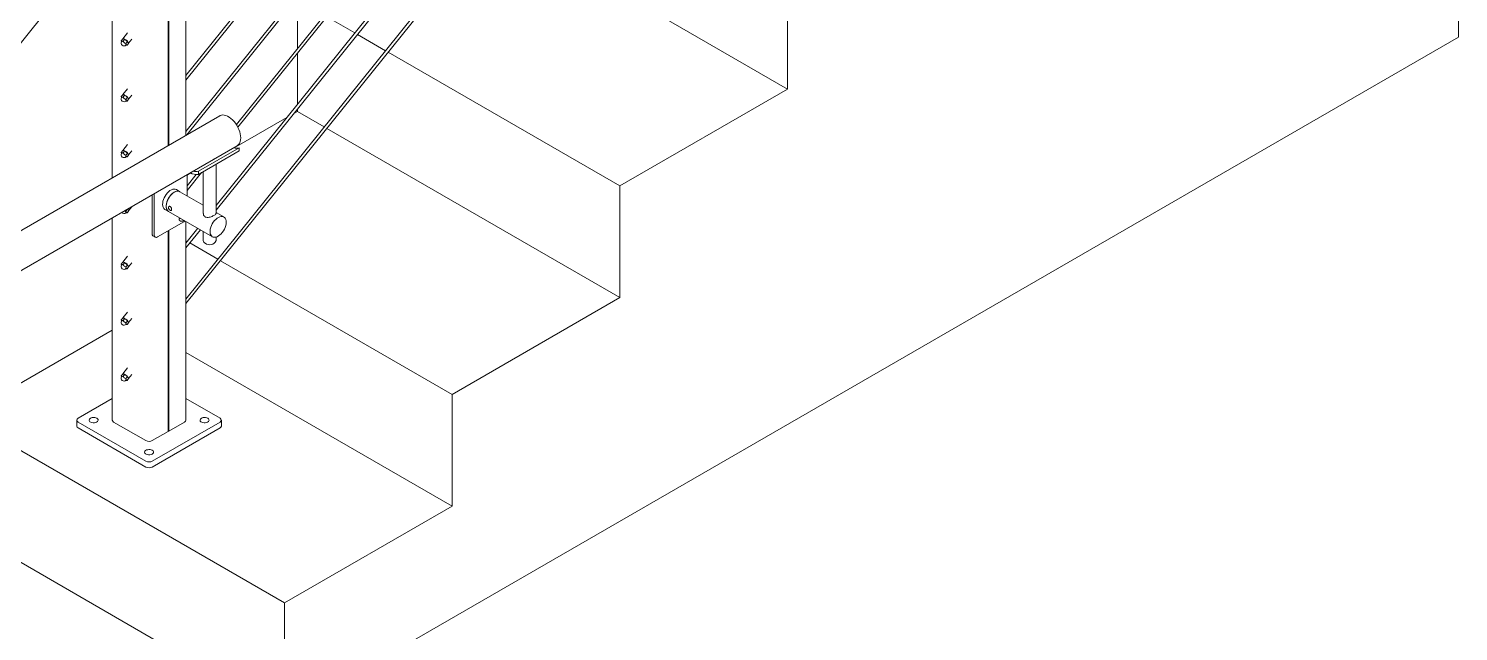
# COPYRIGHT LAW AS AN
# Model space of a CAD drawing. Header units: inches. Extents: x 0.03 to 2.74, y 0.01 to 1.91.
# Drawn here: x 0.1619 to 0.419, y 0.2557 to 0.3641 of the extents above; entities that cross this region are included whole.
import ezdxf

# ---------------------------------------------------------------- set-up
doc = ezdxf.new("R2010")
doc.units = ezdxf.units.IN
doc.header["$MEASUREMENT"] = 0

msp = doc.modelspace()

# ---------------------------------------------------------------- linework, layer by layer
at = {"color": 7, "linetype": 'Continuous', "lineweight": 15}
for p, q in [((0.1556286727414014, 0.3555362183556952), (0.392019415237251, 0.6496040486769884)), ((0.4190255546150015, 0.3625886412267956), (0.4190255546150015, 0.5032329670966259)), ((0.2704031144144123, 0.4554668864574024), (0.19017526081413, 0.3556641959330009)), ((0.19017526081413, 0.3548329000941804), (0.270700271820744, 0.4550052494947474)), ((0.2704031144144123, 0.4454208632879126), (0.19017526081413, 0.3456181777534251)), ((0.1903752647566699, 0.3450356882023862), (0.270700271820744, 0.4449592263252577)), ((0.2704031144144123, 0.4353748391204401), (0.1992498865986291, 0.3468609006403937)), ((0.1995284595678222, 0.3463761421601713), (0.270700271820744, 0.4349132021577852)), ((0.2704031144144123, 0.4253288169489332), (0.1956071433315645, 0.3322833324951366)), ((0.1956071433315645, 0.3314520286724537), (0.270700271820744, 0.4248671779903126)), ((0.2704031144144123, 0.4152827907854951), (0.19017526081413, 0.3154801032550419)), ((0.19017526081413, 0.3146488074162215), (0.270700271820744, 0.4148211558188058)), ((0.1901752677279831, 0.3449202348589223), (0.1901752677279831, 0.3922447886622073)), ((0.1869771474400667, 0.3430739992576845), (0.1869771474400667, 0.3905651163897647)), ((0.1870931342397088, 0.3431409570118821), (0.1870931342397088, 0.3906320741439623)), ((0.2983905438768084, 0.3532236649093706), (0.2456561940733021, 0.3836665570557553)), ((0.1769353081758379, 0.382041466439523), (0.1769353081758379, 0.3372769720381474)), ((0.2983905438768084, 0.3733157172362467), (0.2983905438768084, 0.3532236649093706)), ((0.210234191205408, 0.3692946893756161), (0.210234191205408, 0.3605252628462599)), ((0.2205650952109124, 0.3633307854385031), (0.2155056101061941, 0.3662515640189369)), ((0.1797010637461564, 0.3633580987512403), (0.1788522914839203, 0.3623022407403504)), ((0.2079142858231636, 0.240716699870479), (0.4190255546150015, 0.3625886412267956)), ((0.2260810121558774, 0.3601465143652904), (0.2210215305080857, 0.3630672909500829)), ((0.178554283673657, 0.3619417749194748), (0.1788129447459158, 0.3622635362295877)), ((0.178554283673657, 0.3619417749194748), (0.178622250306578, 0.3617465099257311)), ((0.1788749101543441, 0.3618426984543476), (0.1786831820939675, 0.3618531636185751)), ((0.1788129447459158, 0.3622635362295877), (0.1790046486078065, 0.3622530570965204)), ((0.1788749101543441, 0.3618426984543476), (0.1791335435711904, 0.3621644437993308)), ((0.1794013309295441, 0.3611293334232524), (0.17938988850266, 0.3611330641720557)), ((0.1793942684286003, 0.3614312321527791), (0.179652929500859, 0.361752993462892)), ((0.1795930313345083, 0.3611188562858264), (0.1794622627169337, 0.3612359871160963)), ((0.1795930313345083, 0.3611188562858264), (0.1798516924067671, 0.3614406175959393)), ((0.179652929500859, 0.361752993462892), (0.1797837015753602, 0.361635864628912)), ((0.1798751269118569, 0.3614800272922381), (0.1804498063817102, 0.3621949202600787)), ((0.210234191205408, 0.3596939671280662), (0.210234191205408, 0.3504792406747529)), ((0.2682317911922601, 0.3358133875727539), (0.2265374509099772, 0.359883017881229)), ((0.1797010637461564, 0.3533120725878022), (0.1788522914839203, 0.3522562185688435)), ((0.2983905438768084, 0.3532236649093706), (0.2682317911922601, 0.3358133875727539)), ((0.178554283673657, 0.3518957487560367), (0.1788129447459158, 0.3522175140580808)), ((0.178554283673657, 0.3518957487560367), (0.178622250306578, 0.3517004877542241)), ((0.1788749101543441, 0.3517966722909094), (0.1786831820939675, 0.3518071374551369)), ((0.1788129447459158, 0.3522175140580808), (0.1790046486078065, 0.3522070309330823)), ((0.1788749101543441, 0.3517966722909094), (0.1791335435711904, 0.3521184216278239)), ((0.1794013309295441, 0.3510833112517455), (0.17938988850266, 0.3510870380086175)), ((0.1793942684286003, 0.3513852059893409), (0.179652929500859, 0.3517069712913851)), ((0.1795930313345083, 0.3510728301223882), (0.1794622627169337, 0.3511899609526583)), ((0.1795930313345083, 0.3510728301223882), (0.1798516924067671, 0.3513945954244324)), ((0.179652929500859, 0.3517069712913851), (0.1797837015753602, 0.3515898384654739)), ((0.1798751269118569, 0.3514340051207311), (0.1804498063817102, 0.3521488940966405)), ((0.196265058678915, 0.3484357944861278), (0.1272247043711582, 0.3085796463062275)), ((0.2083193857610529, 0.3480972513785415), (0.1988884891261984, 0.3426529106372911)), ((0.210234191205408, 0.3492026450326022), (0.2095662715126188, 0.3488170632012951)), ((0.210234191205408, 0.3496479449565592), (0.210234191205408, 0.3492026450326022)), ((0.2150491748090208, 0.3464230141643432), (0.210234191205408, 0.3492026450326022)), ((0.2682317911922601, 0.31572134322974), (0.2155056101061941, 0.346159519675923)), ((0.1303494479361013, 0.3031668409011908), (0.199389802243858, 0.3430229890810911)), ((0.178554283673657, 0.3418497265845297), (0.1788129447459158, 0.3421714918865739)), ((0.1788129447459158, 0.3421714918865739), (0.1790046486078065, 0.3421610087615754)), ((0.1797010637461564, 0.3432660504162952), (0.1788522914839203, 0.3422101924054053)), ((0.1788749101543441, 0.3417506461274713), (0.1791335435711904, 0.3420723954643857)), ((0.1798751269118569, 0.341387978957293), (0.1804498063817102, 0.3421028719251336)), ((0.1997366287708758, 0.3427008352110886), (0.19242890728517, 0.3384821773940471)), ((0.1997366287708758, 0.342117805677303), (0.19242890728517, 0.3378991478602617)), ((0.1997366287708758, 0.3427008352110886), (0.1997366287708758, 0.342117805677303)), ((0.178554283673657, 0.3418497265845297), (0.178622250306578, 0.341654461590786)), ((0.1788749101543441, 0.3417506461274713), (0.1786831820939675, 0.3417611112916988)), ((0.1794013309295441, 0.3410372890802385), (0.17938988850266, 0.3410410118451794)), ((0.1793942684286003, 0.3413391798259028), (0.179652929500859, 0.341660945127947)), ((0.1795930313345083, 0.3410268079508812), (0.1794622627169337, 0.3411439387811513)), ((0.1795930313345083, 0.3410268079508812), (0.1798516924067671, 0.3413485732529254)), ((0.179652929500859, 0.341660945127947), (0.1797837015753602, 0.3415438123020357)), ((0.1956071295038583, 0.330861625524768), (0.1956071295038583, 0.3397338921853746)), ((0.1910648420943017, 0.3381364153420826), (0.1903873951119376, 0.3377453335235744)), ((0.1903874054827173, 0.335004762375428), (0.1929610458168854, 0.338206345097961)), ((0.1920258227354597, 0.3378742244600649), (0.1903874054827173, 0.3358360582142485)), ((0.1903874123965704, 0.3340432457347036), (0.1903874123965704, 0.3378260236794925)), ((0.19242890728517, 0.3384821773940471), (0.19242890728517, 0.3378991478602617)), ((0.193310554918907, 0.338408107965835), (0.193310554918907, 0.3308622482647358)), ((0.1844948460192314, 0.3344243175172062), (0.1844948460192314, 0.3269874135859366)), ((0.1891042773131898, 0.3347839691373873), (0.188466301518186, 0.3351522647244509)), ((0.1933105410912007, 0.332355744744551), (0.1891042773131898, 0.3347839691373873)), ((0.2682317911922601, 0.3358133875727539), (0.2682317911922601, 0.31572134322974)), ((0.1798751269118569, 0.3313419567857861), (0.1804498063817102, 0.3320568497536267)), ((0.1840888645650713, 0.3341899450781379), (0.1840888645650713, 0.3272217816907578)), ((0.1769353081758379, 0.330060286982763), (0.1769353081758379, 0.2936875425011015)), ((0.1794013309295441, 0.3309912669087316), (0.17938988850266, 0.3309949896736725)), ((0.1793942684286003, 0.3312931576543959), (0.179652929500859, 0.3316149229564401)), ((0.1795930313345083, 0.3309807857793744), (0.1794622627169337, 0.3310979166096444)), ((0.1795930313345083, 0.3309807857793744), (0.1798516924067671, 0.3313025510814185)), ((0.179652929500859, 0.3316149229564401), (0.1797837015753602, 0.3314977901305288)), ((0.1850748076728547, 0.3266524840428778), (0.1898074230875346, 0.3293845647677992)), ((0.1864159568976157, 0.3316005644859015), (0.1870539326926195, 0.3312322688988378)), ((0.1870539326926195, 0.3312322688988378), (0.1949416089180955, 0.3266788103369612)), ((0.1901752677279831, 0.2936875504836663), (0.1901752677279831, 0.3294303522562279)), ((0.1969919535386658, 0.3302305105755107), (0.1956071295038583, 0.3310299524742057)), ((0.1842587794189106, 0.3268462607480417), (0.1846647608730706, 0.3266118926432205)), ((0.1869771474400667, 0.2916451913031905), (0.1869771474400667, 0.3277506839757164)), ((0.1870931342397088, 0.2917121490573881), (0.1870931342397088, 0.327817641729914)), ((0.1923189424515797, 0.3281928376981932), (0.19017526081413, 0.3255261254265489)), ((0.19017526081413, 0.3246948295877284), (0.1927753673779733, 0.3279293352752865)), ((0.193310554918907, 0.3276203929635673), (0.193310554918907, 0.3259764997328618)), ((0.1956071295038583, 0.325976491750297), (0.1956071295038583, 0.3266250208910056)), ((0.1904145112438044, 0.3258237480586709), (0.1901752642710565, 0.3259618623961919)), ((0.1959304281887694, 0.3226394769854581), (0.1908709465409776, 0.3255602535702507)), ((0.178554283673657, 0.3217576822415159), (0.1788129447459158, 0.3220794395596976)), ((0.178554283673657, 0.3217576822415159), (0.178622250306578, 0.3215624172477721)), ((0.1788749101543441, 0.3216586017844575), (0.1786831820939675, 0.321669066948685)), ((0.1788129447459158, 0.3220794395596976), (0.1790046486078065, 0.3220689564346991)), ((0.1797010637461564, 0.3231740060732814), (0.1788522914839203, 0.3221181480623915)), ((0.1788749101543441, 0.3216586017844575), (0.1791335435711904, 0.3219803511213719)), ((0.1793942684286003, 0.3212471354828889), (0.179652929500859, 0.3215689007849332)), ((0.179652929500859, 0.3215689007849332), (0.1797837015753602, 0.3214517679590219)), ((0.1798751269118569, 0.3212959346142792), (0.1804498063817102, 0.3220108195982574)), ((0.2380730385077118, 0.2983110658931234), (0.1963868669428691, 0.3223759805013968)), ((0.1794013309295441, 0.3209452367533623), (0.17938988850266, 0.3209489675021656)), ((0.1795930313345083, 0.3209347636078674), (0.1794622627169337, 0.3210518864542751)), ((0.1795930313345083, 0.3209347636078674), (0.1798516924067671, 0.3212565209260492)), ((0.2682317911922601, 0.31572134322974), (0.2380730385077118, 0.2983110658931234)), ((0.178554283673657, 0.3117116520861466), (0.1788129447459158, 0.3120334173881908)), ((0.178554283673657, 0.3117116520861466), (0.178622250306578, 0.3115163950762653)), ((0.1788749101543441, 0.3116125796129505), (0.1786831820939675, 0.311623044777178)), ((0.1788129447459158, 0.3120334173881908), (0.1790046486078065, 0.3120229342631922)), ((0.1797010637461564, 0.313127975917912), (0.1788522914839203, 0.3120721258908846)), ((0.1788749101543441, 0.3116125796129505), (0.1791335435711904, 0.3119343289498649)), ((0.1793942684286003, 0.3112011133113821), (0.179652929500859, 0.3115228786134262)), ((0.1795930313345083, 0.3108887334524981), (0.1798516924067671, 0.3112104987545423)), ((0.179652929500859, 0.3115228786134262), (0.1797837015753602, 0.311405745787515)), ((0.1798751269118569, 0.3112499044589099), (0.1804498063817102, 0.3119647974267505)), ((0.1769353047189113, 0.3098875626948024), (0.1499166858363115, 0.2942900460163551)), ((0.1794013309295441, 0.3108992145818553), (0.17938988850266, 0.3109029453306586)), ((0.1795930313345083, 0.3108887334524981), (0.1794622627169337, 0.3110058642827681)), ((0.2380730385077118, 0.2782190215501095), (0.1901752642710565, 0.305869818053178)), ((0.178554283673657, 0.3016656299146396), (0.1788129447459158, 0.3019873952166838)), ((0.178554283673657, 0.3016656299146396), (0.178622250306578, 0.3014703729047583)), ((0.1788749101543441, 0.3015665574414436), (0.1786831820939675, 0.3015770226056712)), ((0.1788129447459158, 0.3019873952166838), (0.1790046486078065, 0.3019769120916853)), ((0.1797010637461564, 0.3030819537464052), (0.1788522914839203, 0.3020260957355153)), ((0.1788749101543441, 0.3015665574414436), (0.1791335435711904, 0.301888306778358)), ((0.1794013309295441, 0.3008531924103485), (0.17938988850266, 0.3008569231591517)), ((0.1793942684286003, 0.3011550911398751), (0.179652929500859, 0.3014768564419192)), ((0.1795930313345083, 0.3008427112809912), (0.1794622627169337, 0.3009598421112612)), ((0.1795930313345083, 0.3008427112809912), (0.1798516924067671, 0.3011644765830354)), ((0.179652929500859, 0.3014768564419192), (0.1797837015753602, 0.301359723616008)), ((0.1798751269118569, 0.301203882287403), (0.1804498063817102, 0.3019187752552435)), ((0.2380730385077118, 0.2983110658931234), (0.2380730385077118, 0.2782190215501095)), ((0.1707958135349545, 0.2940223592110664), (0.176935315089691, 0.2975666180169458)), ((0.1901752435294972, 0.2975666120300222), (0.1963147485411604, 0.2940223512285015)), ((0.2079142858231636, 0.2608087442134929), (0.1499166858363115, 0.2942900460163551)), ((0.1705555813381396, 0.2936875484880252), (0.1705555813381396, 0.2926159784316605)), ((0.1829753262982872, 0.2863216666813703), (0.1707958273626607, 0.2933527417562664)), ((0.182975312470581, 0.2900046065868771), (0.1771755542003591, 0.2933527357693427)), ((0.1963147623688665, 0.2933527337737015), (0.1841352634332401, 0.2863216586988054)), ((0.1870931342397088, 0.2917121490573881), (0.1899350320742416, 0.2933527417562664)), ((0.1965549911087549, 0.2926159764360192), (0.1965549911087549, 0.2936875464923839)), ((0.1829753262982872, 0.2852500966250056), (0.1707958273626607, 0.2922811716999017)), ((0.1869771474400667, 0.2916451913031905), (0.1841352496055339, 0.2900045986043122)), ((0.1963147623688665, 0.2922811637173369), (0.1841352634332401, 0.2852500886424407)), ((0.2380730385077118, 0.2782190215501095), (0.2079142858231636, 0.2608087442134929)), ((0.2079142858231636, 0.240716699870479), (0.1499166858363115, 0.2741980016733413)), ((0.2079142858231636, 0.2608087442134929), (0.2079142858231636, 0.240716699870479))]:
    msp.add_line(p, q, dxfattribs=at)
at = {"color": 7, "linetype": 'Continuous', "lineweight": 15, "flags": 128}
for points in [[(0.178622250306578, 0.3617465099257311), (0.1786033927722418, 0.3617796521035099), (0.1785920298546683, 0.3618078448601099), (0.1785883585986711, 0.3618306150871349), (0.1785924654274138, 0.3618475814802259), (0.1786042742885123, 0.3618584565405416), (0.1786235570248143, 0.3618630405878341), (0.178650026711416, 0.361861275644708), (0.1786831820939675, 0.3618531636185751)], [(0.1794622627169337, 0.3612359871160963), (0.1794811444497557, 0.3612028628990885), (0.1794925073673292, 0.3611746701424885), (0.179496150967914, 0.3611518839503338), (0.1794920475960979, 0.3611349155616015), (0.1794802663904117, 0.3611240564664155), (0.1794609525417708, 0.3611194584496346), (0.1794345105105815, 0.3611212393578903), (0.1794013309295441, 0.3611293334232524)], [(0.178622250306578, 0.3517004877542241), (0.1786033927722418, 0.3517336259400718), (0.1785920298546683, 0.351761822688603), (0.1785883585986711, 0.3517845889236967), (0.1785924654274138, 0.351801559308719), (0.1786042742885123, 0.3518124343690347), (0.1786235570248143, 0.3518170184163271), (0.178650026711416, 0.3518152534732011), (0.1786831820939675, 0.3518071374551369)], [(0.1794622627169337, 0.3511899609526583), (0.1794811444497557, 0.3511568407275815), (0.1794925073673292, 0.3511286479709816), (0.179496150967914, 0.3511058617788268), (0.1794920475960979, 0.3510888893981634), (0.1794802663904117, 0.3510780303029774), (0.1794609525417708, 0.3510734322861965), (0.1794345105105815, 0.3510752131944522), (0.1794013309295441, 0.3510833112517455)], [(0.196265058678915, 0.3484357944861278), (0.1963191872348519, 0.3484649526386405), (0.1965531381961236, 0.3485496793788538), (0.1968108244150949, 0.3485818745317937), (0.1970874476777132, 0.3485609348656196), (0.1973778502495641, 0.3484872511056216), (0.1976766324113748, 0.3483621879855933), (0.1979782285113982, 0.3481880802630369), (0.1982770106732089, 0.3479681768418578), (0.1985674201589129, 0.3477065649379983), (0.1988440434215312, 0.3474081221833993), (0.1991017296405025, 0.3470784088548874), (0.199335673687921, 0.3467235720756113), (0.1995415267501854, 0.3463502061078296), (0.1997154516388238, 0.3459652805033404), (0.1998541988428784, 0.3455759604737134), (0.199955196408995, 0.3451894991165815), (0.2000165568552769, 0.3448130937067677), (0.2000371393959621, 0.3444537539683933), (0.2000165568552769, 0.3441181823175923), (0.199955196408995, 0.3438126221710716), (0.1998541988428784, 0.3435427701216792), (0.1997154516388238, 0.343313644204026), (0.1995415267501854, 0.3431295240096792), (0.199389802243858, 0.3430229890810911)], [(0.178622250306578, 0.341654461590786), (0.1786033927722418, 0.3416876037685649), (0.1785920298546683, 0.3417157965251649), (0.1785883585986711, 0.3417385667521898), (0.1785924654274138, 0.3417555371372121), (0.1786042742885123, 0.3417664082055966), (0.1786235570248143, 0.341770992252889), (0.178650026711416, 0.3417692313016942), (0.1786831820939675, 0.3417611112916988)], [(0.1794622627169337, 0.3411439387811513), (0.1794811444497557, 0.3411108145641434), (0.1794925073673292, 0.3410826218075434), (0.179496150967914, 0.3410598356153888), (0.1794920475960979, 0.3410428712185876), (0.1794802663904117, 0.3410320081314705), (0.1794609525417708, 0.3410274101146896), (0.1794345105105815, 0.3410291870310141), (0.1794013309295441, 0.3410372890802385)], [(0.188466301518186, 0.3351522647244509), (0.1884443984315583, 0.3351643862827708), (0.1882530506331024, 0.3352323309386158), (0.1880383616665735, 0.3352468896969348), (0.1878064710335264, 0.3352076308530708), (0.1875640989991763, 0.3351157034526226), (0.1873181594166255, 0.3349737255537006), (0.187075759726863, 0.3347858001946522), (0.1868438967492283, 0.3345573397776342), (0.186629180127287, 0.3342948904495904), (0.1864378599842434, 0.3340060362933087), (0.1862753844363422, 0.3336990560628578), (0.1861464272482803, 0.3333827874553329), (0.1860547495561454, 0.3330663556725092), (0.1860029233132915, 0.3327588221568479), (0.1859924972228134, 0.3324690728018526), (0.1860237201834228, 0.3322054108010381), (0.1860957348773351, 0.3319754448556924), (0.1862064671486197, 0.3317857857984864), (0.1863526813140246, 0.3316418709433117), (0.1864159568976157, 0.3316005644859015)], [(0.1870539326926195, 0.3312322688988378), (0.1869133602313459, 0.331339529312471), (0.1867844030432841, 0.3315069071198895), (0.1866927253511492, 0.3317174900924294), (0.1866408991082952, 0.3319651863017644), (0.1866304730178171, 0.3322428979489236), (0.1866616959784266, 0.3325426092127277), (0.1867337106723389, 0.3328557215538437), (0.1868444429436234, 0.3331732293701374), (0.1869906571090283, 0.3334859595073543), (0.1871682048566923, 0.3337849624450214), (0.1873719699353198, 0.3340616160918473), (0.1875960617420677, 0.3343079531059158), (0.1878340642212571, 0.3345169083710635), (0.1880790911751984, 0.3346824467334884)], [(0.1870539326926195, 0.3312322688988378), (0.1870323061601158, 0.3312452766399314), (0.1868778230264007, 0.3313770408324747), (0.1867578815027841, 0.3315557309269104), (0.186675938515817, 0.3317761890237703), (0.1866343724309667, 0.3320320996647464), (0.1866343724309667, 0.3323160856494197), (0.186675938515817, 0.3326199794865806), (0.1867578815027841, 0.3329350549262383), (0.1868778230264007, 0.333252218572317), (0.1870323061601158, 0.3335623531783591), (0.1872169060379441, 0.3338565411852907), (0.1874263404761153, 0.3341263441462254), (0.1876545252838997, 0.3343639544146591), (0.1878949337839688, 0.3345625703522669), (0.1881406244678078, 0.3347164601972071), (0.1883845728606652, 0.3348212175165772), (0.1886197268323765, 0.3348738091043979), (0.1888393108069018, 0.3348727186625915), (0.1890370470056242, 0.334818002667258), (0.1891042773131898, 0.3347839691373873)], [(0.1794622627169337, 0.3310979166096444), (0.1794811444497557, 0.3310647923926365), (0.1794925073673292, 0.3310365996360365), (0.179496150967914, 0.3310138134438818), (0.1794920475960979, 0.3309968410632183), (0.1794802663904117, 0.3309859859599635), (0.1794609525417708, 0.3309813879431827), (0.1794345105105815, 0.3309831648595072), (0.1794013309295441, 0.3309912669087316)], [(0.1890228113820868, 0.3300413546396174), (0.1890562744311014, 0.3300417347250693), (0.189100633712605, 0.3300507203917338)], [(0.1895754218328379, 0.3295051348751973), (0.1897350488732611, 0.3296226183994656), (0.1897756470186771, 0.3296610329357629)], [(0.1898074230875346, 0.3293845647677992), (0.1899205613796987, 0.3294627480997802), (0.1899985772981038, 0.3295323361076251)], [(0.1974167130178514, 0.3292916882616596), (0.1973958608368952, 0.3289966865035341), (0.1973338850576873, 0.3286860801532211), (0.1972325832820341, 0.3283688269356307), (0.1970948869836511, 0.3280540441465254), (0.1969247232311002, 0.3277507851173494), (0.1967269870323779, 0.327467767766502), (0.1965074030578526, 0.327213151064167), (0.1962722490861412, 0.3269942396553535), (0.1960283006932839, 0.3268173401555644), (0.1957826100094448, 0.3266875615749961), (0.1955422015093758, 0.3266086077666625), (0.1953140167015914, 0.3265827614638592), (0.1951045822634201, 0.3266107565695063), (0.1949199823855919, 0.3266918180780548), (0.1947654992518768, 0.326823582270598), (0.1946455577282601, 0.3270022723650338), (0.1945636147412931, 0.3272227304618937), (0.1945220486564428, 0.3274786411028698), (0.1945220486564428, 0.3277626270875431), (0.1945636147412931, 0.3280665209247041), (0.1946455577282601, 0.3283815963643616), (0.1947654992518768, 0.3286987600104404), (0.1949199823855919, 0.3290088946164825), (0.1951045822634201, 0.3293030826234141), (0.1953140167015914, 0.3295728855843488), (0.1955422015093758, 0.3298104958527825), (0.1957826100094448, 0.3300091117903903), (0.1960283006932839, 0.3301630016353305), (0.1962722490861412, 0.3302677589547006), (0.1965074030578526, 0.3303203505425213), (0.1967269870323779, 0.3303192601007148), (0.1969247232311002, 0.3302645441053814), (0.1970948869836511, 0.3301577519629854), (0.1972325832820341, 0.3300019579198548), (0.1973338850576873, 0.329801657258996), (0.1973958608368952, 0.3295626146041127), (0.1974167130178514, 0.3292916882616596)], [(0.178622250306578, 0.3215624172477721), (0.1786033927722418, 0.321595559425551), (0.1785920298546683, 0.321623752182151), (0.1785883585986711, 0.3216465144253136), (0.1785924654274138, 0.3216634848103358), (0.1786042742885123, 0.3216743638625827), (0.1786235570248143, 0.3216789479098752), (0.178650026711416, 0.3216771789748179), (0.1786831820939675, 0.321669066948685)], [(0.1794622627169337, 0.3210518864542751), (0.1794811444497557, 0.3210187702211296), (0.1794925073673292, 0.3209905774645296), (0.179496150967914, 0.3209677912723749), (0.1794920475960979, 0.3209508188917114), (0.1794802663904117, 0.3209399558045942), (0.1794609525417708, 0.3209353657716757), (0.1794345105105815, 0.3209371426880003), (0.1794013309295441, 0.3209452367533623)], [(0.178622250306578, 0.3115163950762653), (0.1786033927722418, 0.3115495292701817), (0.1785920298546683, 0.3115777220267817), (0.1785883585986711, 0.3116004922538066), (0.1785924654274138, 0.3116174626388289), (0.1786042742885123, 0.3116283416910758), (0.1786235570248143, 0.3116329257383681), (0.178650026711416, 0.311631156803311), (0.1786831820939675, 0.311623044777178)], [(0.1794622627169337, 0.3110058642827681), (0.1794811444497557, 0.3109727480496227), (0.1794925073673292, 0.3109445473091603), (0.179496150967914, 0.3109217691008679), (0.1794920475960979, 0.3109047967202045), (0.1794802663904117, 0.3108939336330873), (0.1794609525417708, 0.3108893356163064), (0.1794345105105815, 0.3108911205164934), (0.1794013309295441, 0.3108992145818553)], [(0.178622250306578, 0.3014703729047583), (0.1786033927722418, 0.3015035070986748), (0.1785920298546683, 0.3015316998552747), (0.1785883585986711, 0.3015544700822997), (0.1785924654274138, 0.301571440467322), (0.1786042742885123, 0.3015823195195689), (0.1786235570248143, 0.3015868955829989), (0.178650026711416, 0.3015851346318041), (0.1786831820939675, 0.3015770226056712)], [(0.1794622627169337, 0.3009598421112612), (0.1794811444497557, 0.3009267178942533), (0.1794925073673292, 0.3008985251376534), (0.179496150967914, 0.3008757389454987), (0.1794920475960979, 0.3008587745486975), (0.1794802663904117, 0.3008479114615804), (0.1794609525417708, 0.3008433134447995), (0.1794345105105815, 0.3008450983449864), (0.1794013309295441, 0.3008531924103485)], [(0.1741596623386568, 0.2940223532241427), (0.1742946518635503, 0.2939196156185202), (0.1743765775658846, 0.2937996476466084), (0.1743994278503873, 0.2936713798028646), (0.1743614742537829, 0.2935443033569288), (0.1742655514558432, 0.2934278616830518), (0.1741187496129246, 0.2933306699643785), (0.1739319649575161, 0.2932599444395583), (0.1737190597650876, 0.2932209336449991), (0.1734958183622713, 0.2932165312604688), (0.1732788132549531, 0.29324706856241), (0.1730841053238895, 0.2933102665285499), (0.1729261583497702, 0.2934014473758701), (0.1728166878566768, 0.2935138478762775), (0.1727637865096655, 0.2936391242538333), (0.1727714124896372, 0.2937679987725079), (0.1728389884898578, 0.2938909063239361), (0.1729615019668285, 0.2939987348103096), (0.1731298612037197, 0.294083481710338), (0.1733315694110493, 0.2941388547672562), (0.1735516926661165, 0.2941607669078466), (0.1737738831632613, 0.2941475757193855), (0.1739816997598067, 0.2941002790224828), (0.1741596623386568, 0.2940223532241427)], [(0.1941108610708968, 0.2940223671936313), (0.1942458194834513, 0.2939196156185202), (0.1943277762981246, 0.2937996616160969), (0.1943505989272149, 0.2936713778072233), (0.1943126418736839, 0.2935443033569288), (0.1942167259895973, 0.2934278576917693), (0.1940699241466788, 0.2933306659730959), (0.1938831394912703, 0.293259940448276), (0.1936702342988417, 0.2932209296537166), (0.1934469928960254, 0.2932165272691864), (0.1932299808748541, 0.29324706856241), (0.1930352798576436, 0.2933102625372676), (0.1928773328835243, 0.2934014433845877), (0.1927678589335043, 0.2935138458806363), (0.1927149610434196, 0.2936391202625509), (0.1927225870233913, 0.2937679947812254), (0.192790163023612, 0.2938909023326537), (0.1929126765005827, 0.2939987308190272), (0.1930810357374738, 0.2940834777190556), (0.1932827404878769, 0.294138852771615), (0.1935028637429441, 0.2941607649122054), (0.1937250818955013, 0.2941475896888742), (0.1939328708366342, 0.2941002770268416), (0.1941108610708968, 0.2940223671936313)], [(0.1841352496055339, 0.2882635692741376), (0.1842702356735008, 0.2881608336641563), (0.1843521648327617, 0.2880408636966033), (0.1843750151172644, 0.2879125958528594), (0.1843370580637334, 0.2877855214025649), (0.1842411421796469, 0.2876690757374055), (0.1840943403367283, 0.287571884018732), (0.1839075556813198, 0.2875011584939119), (0.1836946504888912, 0.2874621476993527), (0.1834714090860749, 0.2874577453148224), (0.1832543970649036, 0.2874882866080461), (0.1830596960476931, 0.2875514805829036), (0.1829017490735738, 0.2876426614302238), (0.1827922751235538, 0.2877550639262724), (0.1827393772334691, 0.287880338308187), (0.1827470032134408, 0.2880092128268616), (0.1828145792136615, 0.2881321203782897), (0.1829370926906322, 0.2882399488646633), (0.1831054519275233, 0.2883246957646917), (0.1833071566779264, 0.2883800708172511), (0.1835272799329936, 0.2884019829578416), (0.1837494704301384, 0.2883887917693804), (0.1839572870266837, 0.2883414950724777), (0.1841352496055339, 0.2882635692741376)]]:
    msp.add_lwpolyline(points, dxfattribs=at)
at = {"color": 7, "linetype": 'Continuous', "lineweight": 15}
for centre, radius, start, end in [((0.1790422588645735, 0.3614912508863053), 0.0004921259842519884, 149.6098794303653, 312.8009773731142), ((0.1780990632678362, 0.3604189059644539), 0.001548641282365324, 49.57960213232251, 67.84079344383444), ((0.1789253084869674, 0.3620047233509141), 0.0003063463395422877, 41.48242563228366, 103.7890518741017), ((0.1784195034196056, 0.36081711069632), 0.001550592453071827, 49.59118958412525, 67.82920599202492), ((0.1780634185700017, 0.36020719275538), 0.001736428168409939, 36.3330063047887, 53.21614023723551), ((0.1786622698015471, 0.360999692381725), 0.001304509101649673, 21.60534188579359, 67.81688514157227), ((0.1783836393790371, 0.3606060027102324), 0.001738041922716391, 36.33756692091411, 53.2046393721387), ((0.1790422588645735, 0.3514452271180258), 0.0004921259842519477, 149.6098794303597, 312.8009773731186), ((0.1780990544557158, 0.3503728468637641), 0.00154867511062525, 49.58023979962412, 67.84095112611972), ((0.178925302975423, 0.3519586835535269), 0.0003063621439259444, 41.48421238036391, 103.7872651260339), ((0.178419543649616, 0.3507711322629676), 0.001550533070571673, 49.59127383518601, 67.82991709055023), ((0.1780634526496636, 0.3501612157436443), 0.001736371593111677, 36.33236600473866, 53.21614857974159), ((0.1786622698015473, 0.3509536702102183), 0.001304509101649369, 21.60534188578675, 67.81688514158081), ((0.1783836735339215, 0.3505600257802984), 0.001737985236808134, 36.33692666089144, 53.20464770309371), ((0.1789253129692215, 0.3419126807871786), 0.0003063418030493029, 41.48273162431686, 103.7901233124198), ((0.178419537429815, 0.3407251183207771), 0.001550527796779743, 49.59080608186866, 67.82958949428279), ((0.1786622671330598, 0.3409076480322531), 0.00130451011516717, 21.60513598144443, 67.81677672041637), ((0.1992228048739619, 0.3442199871400775), 0.001603694977354048, 254.3025257861393, 288.687117894781), ((0.1790422588645735, 0.3413992033497464), 0.0004921259842519477, 149.6098794303597, 312.8009773731186), ((0.1780991097583341, 0.3403268932577938), 0.001548587053423423, 49.58015270472913, 67.84183357731006), ((0.1780633884463727, 0.3401151298727798), 0.001736461054784095, 36.33280410160113, 53.21571048286644), ((0.1783838625611562, 0.3405141871376997), 0.001737721854820743, 36.33563904720052, 53.20593531677472), ((0.1921416697640772, 0.340306787666951), 0.002424713350538346, 241.6221642304109, 276.8033753853715), ((0.1919150833882564, 0.3400013293230303), 0.001603694977348533, 254.3025257860735, 288.6871178948379), ((0.1886771348536628, 0.3338703168203153), 0.001008568905539825, 64.94339647076306, 126.3675290308077), ((0.1790422588645735, 0.331353179581467), 0.0004921259842519477, 217.7421721546198, 312.8009773731186), ((0.1782843250348229, 0.3302617335169356), 0.001444555069032878, 35.36981465256778, 50.24767739405258), ((0.1789389827879005, 0.3309278027001132), 0.001019036555143666, 34.01013431655409, 44.22432023134778), ((0.1794300820272389, 0.3312803639067834), 0.0004492868037996217, 7.879511328339968, 55.10435789182), ((0.1893702108031513, 0.3298702293377195), 0.0004188144377518938, 147.0546536883476, 299.3393190617074), ((0.1891529737008388, 0.3301376842218069), 0.0001613145114512653, 207.6299756730775, 291.0190106410318), ((0.1844434430413282, 0.3271560187326643), 0.0003606253769243709, 169.4928573853006, 239.1985255690664), ((0.1848484070013781, 0.3269300437665844), 0.000358185237369003, 170.7833513136963, 309.2035309823633), ((0.1938727739846311, 0.3260248527349348), 0.00056429450703794, 184.915561641603, 246.4006925905473), ((0.1944424462692188, 0.32651391190386), 0.001282695388042841, 231.6662344719627, 335.2299677736958), ((0.1790422588645735, 0.3213071558131877), 0.0004921259842519884, 149.6098794303653, 312.8009773731142), ((0.1780992420140272, 0.3202351033983097), 0.001548301482517363, 49.57758113249345, 67.84281444366067), ((0.1789253040004301, 0.3218206248883672), 0.0003063508881145766, 41.48212099321227, 103.7879790932003), ((0.1784195498623704, 0.3206330495233531), 0.001550538358107328, 49.59174167246018, 67.83024460959628), ((0.178662272469773, 0.3208155957180123), 0.001304508088495376, 21.60554779769035, 67.81699355692281), ((0.1783836092738194, 0.3204218915258463), 0.001738074774123496, 36.33736429827005, 53.20421006569533), ((0.1780636414407996, 0.3200233285545715), 0.001736108529757684, 36.33107751002663, 53.21743707443922), ((0.1790422588645735, 0.3112611320449083), 0.0004921259842520291, 149.6098794303653, 312.8009773731098), ((0.178098999141803, 0.3101886816119608), 0.001548763187621472, 49.58032695932761, 67.84006861682396), ((0.1789253040004298, 0.3117746027168595), 0.0003063508881152824, 41.48212099329021, 103.7879790931179), ((0.1784195498623688, 0.3105870273518438), 0.001550538358110147, 49.59174167247073, 67.83024460957446), ((0.1780635168268019, 0.3099771827471648), 0.001736282167981869, 36.33192804119832, 53.21658654327075), ((0.1786622879120408, 0.3107695941042514), 0.001304483221918574, 21.60463200958155, 67.81728069228491), ((0.1783836092738158, 0.3103758693543356), 0.001738074774128602, 36.33736429830089, 53.20421006567499), ((0.1790422588645735, 0.3012151082766289), 0.0004921259842520291, 149.6098794303708, 312.8009773731098), ((0.1780988844421261, 0.3001424707169659), 0.001548981235307608, 49.58162314394542, 67.83877243220847), ((0.1789253129692214, 0.3017285841172883), 0.0003063418030494601, 41.48273162433332, 103.7901233123998), ((0.1784196826032526, 0.3005412605150077), 0.001550251810545767, 49.58916873309938, 67.83122684306109), ((0.1780633884463709, 0.2999310332028881), 0.001736461054786558, 36.33280410160959, 53.21571048285204), ((0.1786622671330602, 0.3007235513623634), 0.001304510115166672, 21.60513598143938, 67.81677672042574), ((0.1783836694757814, 0.3003298762037831), 0.001738009082921432, 36.33776959923835, 53.20506862990524), ((0.1709228829568338, 0.2936875531075272), 0.0003581085937866232, 110.7833252375436, 249.2190410962403), ((0.1773457956291409, 0.2937284948700554), 0.0004125252063112303, 185.6972738175268, 245.6266199335383), ((0.1897647607310534, 0.2937285093626161), 0.0004125452996859798, 294.3766769108896, 354.3020959709527), ((0.1961876885528692, 0.29368753987715), 0.0003581101529117237, 290.7839825316466, 69.21838380212199), ((0.1709659778524174, 0.2926568655458354), 0.0004124282422881805, 185.6895073668383, 245.6343863841971), ((0.1870351408398877, 0.2916003155057059), 0.000125976099735888, 62.59015045056395, 117.4098495494248), ((0.1961444797973144, 0.2926569304149521), 0.000412549106423737, 294.378149402445, 354.3028326258634), ((0.1835552887408376, 0.2911238845391839), 0.00126061715384999, 242.6081636974451, 297.3910476955414), ((0.1835553025687848, 0.2874409796642698), 0.001260648257059778, 242.6088961802551, 297.3903152127388), ((0.1835553025687848, 0.2863694096079052), 0.001260648257059827, 242.6088961802562, 297.3903152127376)]:
    msp.add_arc(centre, radius, start, end, dxfattribs=at)
for points, knots in [([(0.1786831820939675, 0.3618531636185751), (0.1786794155393715, 0.3618543765670584), (0.1786257492502149, 0.3618716587920675), (0.1785887169093116, 0.3619079918695858), (0.178554283673657, 0.3619417749194748)], [0, 0, 0, 0, 0.07018474083598343, 1, 1, 1, 1]), ([(0.1786251748664402, 0.3617628660895005), (0.1786255609322806, 0.3617636030142554), (0.1786264498801521, 0.3617652998431999), (0.1786188705222407, 0.3617497821987436), (0.1786145828434877, 0.3617410037936057)], [0, 0, 0, 0, 0.4342952525639786, 1, 1, 1, 1]), ([(0.1788749101543441, 0.3618426984543476), (0.1789262227468659, 0.3617765069343842), (0.1789950149605057, 0.3616877672905915), (0.1790812711928292, 0.3616161066820573), (0.1791031882991453, 0.3615978982218265)], [0, 0, 0, 0, 0.7459069828833196, 1, 1, 1, 1]), ([(0.1790046486078065, 0.3622530570965204), (0.1790084139903611, 0.3622518434318358), (0.1790620767369669, 0.3622345467615796), (0.1790991093993629, 0.3621982208299481), (0.1791335435711904, 0.3621644437993307)], [0, 0, 0, 0, 0.07016753321047212, 1, 1, 1, 1]), ([(0.1791031882991453, 0.3615978982218265), (0.1791737810079211, 0.3615494909420406), (0.1792665648349399, 0.3614858666279719), (0.1793696205756221, 0.3614417770597271), (0.1793942684286003, 0.3614312321527791)], [0, 0, 0, 0, 0.7608298886121012, 1, 1, 1, 1]), ([(0.1794246548129843, 0.3619977916997719), (0.1794019068779782, 0.3620149647468204), (0.17931237496968, 0.3620825548675561), (0.1792099470128562, 0.3621294577942178), (0.1791335435711904, 0.3621644437993308)], [0, 0, 0, 0, 0.2540762889846392, 1, 1, 1, 1]), ([(0.1793751170555072, 0.3611283979499256), (0.1793871102374431, 0.3611347325214466), (0.1794028333647388, 0.3611430371794533), (0.1793988724139644, 0.3611427866538973), (0.1793979327707444, 0.3611427272225503)], [0, 0, 0, 0, 0.7627733153957211, 0.9999999999999999, 0.9999999999999999, 0.9999999999999999, 0.9999999999999999]), ([(0.1794622627169337, 0.3612359871160963), (0.1794599395157875, 0.3612397277755539), (0.1794268270155782, 0.3612930432567719), (0.1794099558753224, 0.3613646496888295), (0.1793942684286003, 0.3614312321527791)], [0, 0, 0, 0, 0.07016084957246597, 1, 1, 1, 1]), ([(0.1794013309295441, 0.3611293334232524), (0.1794051556455595, 0.3611281971577883), (0.1794596539101549, 0.3611120065450306), (0.1795287678480437, 0.3611155559654982), (0.1795930313345083, 0.3611188562858263)], [0, 0, 0, 0, 0.07018051022033976, 1, 1, 1, 1]), ([(0.179652929500859, 0.361752993462892), (0.1796371063652249, 0.3617745191952172), (0.1795709555641163, 0.3618645104883887), (0.1794878680014613, 0.3619402039548668), (0.1794246548129843, 0.3619977916997718)], [0, 0, 0, 0, 0.2391979442283041, 1, 1, 1, 1]), ([(0.1797837015753602, 0.361635864628912), (0.1797860331196658, 0.3616321290035224), (0.1798192320754669, 0.361578937279093), (0.179836052899709, 0.3615072605282296), (0.1798516924067671, 0.3614406175959393)], [0, 0, 0, 0, 0.07022944696175022, 1, 1, 1, 1]), ([(0.1786831820939675, 0.3518071374551369), (0.1786794155329907, 0.3518083517929352), (0.1786257450966837, 0.3518256551207875), (0.1785887150098568, 0.3518619764433886), (0.178554283673657, 0.3518957487560367)], [0, 0, 0, 0, 0.0701794365021863, 1, 1, 1, 1]), ([(0.1786251748664402, 0.3517168399260623), (0.1786255609322806, 0.3517175768508174), (0.1786264498801521, 0.3517192736797617), (0.1786188705222407, 0.3517037560353055), (0.1786145828434877, 0.3516949776301677)], [0, 0, 0, 0, 0.4342952525639786, 1, 1, 1, 1]), ([(0.1788749101543441, 0.3517966722909094), (0.1789262220362646, 0.3517304798827554), (0.1789950127883485, 0.3516417397046768), (0.1790812711322582, 0.3515700830982466), (0.1791031882991453, 0.3515518760503195)], [0, 0, 0, 0, 0.7459125008245887, 1, 1, 1, 1]), ([(0.1790046486078065, 0.3522070309330823), (0.1790084139907165, 0.3522058172644042), (0.1790620769683142, 0.3521885204644122), (0.1790991095051618, 0.3521521966761745), (0.1791335435711904, 0.3521184216278239)], [0, 0, 0, 0, 0.07016723779615969, 1, 1, 1, 1]), ([(0.1791031882991453, 0.3515518760503195), (0.1791737816395115, 0.351503470122158), (0.1792665667628669, 0.3514398472649267), (0.1793696206298082, 0.3513957523448535), (0.1793942684286003, 0.3513852059893409)], [0, 0, 0, 0, 0.760826065788393, 1, 1, 1, 1]), ([(0.1794246548129843, 0.3519517695282649), (0.1794019068779782, 0.3519689425753135), (0.17931237496968, 0.3520365326960492), (0.1792099470128562, 0.3520834356227108), (0.1791335435711904, 0.3521184216278239)], [0, 0, 0, 0, 0.2540762889846392, 1, 1, 1, 1]), ([(0.1793751170555072, 0.3510823757784187), (0.1793871102374431, 0.3510887103499397), (0.1794028333647388, 0.3510970150079464), (0.1793988724139644, 0.3510967644823904), (0.1793979327707444, 0.3510967050510433)], [0, 0, 0, 0, 0.7627733153957211, 0.9999999999999999, 0.9999999999999999, 0.9999999999999999, 0.9999999999999999]), ([(0.1794622627169337, 0.3511899609526583), (0.1794599395214743, 0.3511937029558532), (0.1794268331089279, 0.3512470279143821), (0.1794099586999267, 0.3513186292115049), (0.1793942684286003, 0.3513852059893409)], [0, 0, 0, 0, 0.07017357909223068, 1, 1, 1, 1]), ([(0.1794013309295441, 0.3510833112517455), (0.1794051556599258, 0.3510821736108345), (0.1794596581438948, 0.3510659622052398), (0.1795287697027977, 0.3510695210348543), (0.1795930313345083, 0.3510728301223882)], [0, 0, 0, 0, 0.07017534070394804, 1, 1, 1, 1]), ([(0.179652929500859, 0.3517069712913851), (0.1796371063652249, 0.3517284970237102), (0.1795709555641163, 0.3518184883168818), (0.1794878680014613, 0.3518941817833599), (0.1794246548129843, 0.3519517695282649)], [0, 0, 0, 0, 0.2391979442283041, 1, 1, 1, 1]), ([(0.1797837015753602, 0.3515898384654739), (0.1797860331248825, 0.3515861041830579), (0.1798192377173205, 0.3515329226724425), (0.1798360555154466, 0.3514612424384905), (0.1798516924067671, 0.3513945954244324)], [0, 0, 0, 0, 0.0702176822875595, 1, 1, 1, 1]), ([(0.1790046486078065, 0.3421610087615754), (0.1790084139903611, 0.3421597950968908), (0.1790620767369669, 0.3421424984266346), (0.1790991093993629, 0.3421061724950031), (0.1791335435711904, 0.3420723954643857)], [0, 0, 0, 0, 0.07016753321047212, 1, 1, 1, 1]), ([(0.1794246548129843, 0.3419057433648268), (0.1794019069944583, 0.3419229179231014), (0.1793123778259588, 0.3419905122693417), (0.1792099478533309, 0.3420374120841334), (0.1791335435711904, 0.3420723954643857)], [0, 0, 0, 0, 0.2540827632755925, 1, 1, 1, 1]), ([(0.1786831820939675, 0.3417611112916988), (0.178679415533346, 0.3417623256255022), (0.1786257453280592, 0.3417796288235823), (0.1785887151156679, 0.3418159522896109), (0.178554283673657, 0.3418497265845297)], [0, 0, 0, 0, 0.07017973196398075, 1, 1, 1, 1]), ([(0.1786251748664402, 0.3416708217464866), (0.1786255608176306, 0.3416715549758862), (0.178626449568127, 0.341673243422532), (0.1786188705670771, 0.3416577312648579), (0.1786145828434877, 0.3416489554586606)], [0, 0, 0, 0, 0.4342627001586812, 1, 1, 1, 1]), ([(0.1788749101543441, 0.3417506461274713), (0.178926221325672, 0.3416844528310154), (0.1789950106162683, 0.341595712118465), (0.1790812710716956, 0.3415240595144328), (0.1791031882991453, 0.3415058538788126)], [0, 0, 0, 0, 0.7459180183871119, 1, 1, 1, 1]), ([(0.1791031882991453, 0.3415058538788126), (0.1791737813958909, 0.3414574462135802), (0.1792665660192123, 0.3413938211965244), (0.1793696206089067, 0.3413497261472866), (0.1793942684286003, 0.3413391798259028)], [0, 0, 0, 0, 0.7608275403680553, 1, 1, 1, 1]), ([(0.1793751170555072, 0.3410363496149805), (0.1793871100468248, 0.3410426876241214), (0.1794028333672078, 0.3410509970229759), (0.1793988724832376, 0.3410507398915635), (0.1793979327707444, 0.3410506788876053)], [0, 0, 0, 0, 0.762751825023108, 1, 1, 1, 1]), ([(0.1794622627169337, 0.3411439387811513), (0.1794599395219008, 0.3411476807850877), (0.1794268335656047, 0.3412010050290829), (0.1794099589116184, 0.3412726046629383), (0.1793942684286003, 0.3413391798259028)], [0, 0, 0, 0, 0.0701745333086732, 1, 1, 1, 1]), ([(0.1794013309295441, 0.3410372890802385), (0.1794051556755685, 0.3410361500605331), (0.1794596627551061, 0.341019917704899), (0.1795287717229617, 0.3410234880944932), (0.1795930313345083, 0.3410268079508812)], [0, 0, 0, 0, 0.07016971110461077, 1, 1, 1, 1]), ([(0.179652929500859, 0.341660945127947), (0.1796371064822941, 0.3416824723035524), (0.1795709585272999, 0.3417724664242862), (0.1794878688796425, 0.3418481578315904), (0.1794246548129843, 0.3419057433648268)], [0, 0, 0, 0, 0.2392064662654705, 1, 1, 1, 1]), ([(0.1797837015753602, 0.3415438123020357), (0.1797860331300956, 0.3415400793625895), (0.1798192433608224, 0.3414869080694513), (0.1798360581320187, 0.3414152243505424), (0.1798516924067671, 0.3413485732529254)], [0, 0, 0, 0, 0.07020591800416918, 1, 1, 1, 1]), ([(0.1950098693897734, 0.3404945090528685), (0.1950207957080265, 0.3404981329203351), (0.1951077857293829, 0.3405269843871331), (0.1951983192378783, 0.34057889703484), (0.1952442416001594, 0.3406255520005561), (0.1952539284042803, 0.3406353933391048)], [0, 0, 0, 0, 0.1018068194161933, 0.8105362840488021, 1, 1, 1, 1]), ([(0.1873544294899996, 0.3314513566813501), (0.1873860089191786, 0.3314359828290168), (0.1874491497101888, 0.3314052439200992), (0.1875260724406223, 0.3314067301966079), (0.1875821539213104, 0.3314462589260658), (0.1876133426474905, 0.3315253285701611), (0.1876181320997686, 0.3316349915859234), (0.187597107622248, 0.3317622264478662), (0.1875510981606419, 0.3318928799389244), (0.1874814861150304, 0.3320120820971196), (0.187392377917009, 0.3321035910532728), (0.187293055203358, 0.3321550908423074), (0.1871949825802313, 0.3321621466379598), (0.1871101607614965, 0.3321258035761213), (0.1870511711051674, 0.3320507048801251), (0.1870286078431111, 0.331946859350687), (0.1870458342604351, 0.3318280608903152), (0.18709913691406, 0.3317065560520511), (0.1871806723433269, 0.3315935442141237), (0.187271357298229, 0.3315049270219954), (0.1873295693212264, 0.3314673881316018), (0.1873544294899996, 0.3314513566813501)], [0, 0, 0, 0, 0.05295691488004488, 0.10588353184067, 0.1594801450715324, 0.2135361673225624, 0.2668737746457892, 0.3194608888828922, 0.3723864090471549, 0.4262311785402085, 0.4801787089295595, 0.5332063492555617, 0.585731843527323, 0.6389442212279169, 0.6929704258438968, 0.7466760768074464, 0.799450108403625, 0.8521127747230655, 0.9056322836674323, 0.9596990924904354, 1, 1, 1, 1]), ([(0.1792273680147136, 0.3313834662866773), (0.1792579025508371, 0.3313630520536345), (0.1793107765838902, 0.3313277024800144), (0.1793694701534898, 0.3313034179629603), (0.1793942684286003, 0.3312931576543959)], [0, 0, 0, 0, 0.577495877662567, 1, 1, 1, 1]), ([(0.1793751170555072, 0.3309903274434736), (0.1793871100468248, 0.3309966654526146), (0.1794028333672078, 0.3310049748514689), (0.1793988724832376, 0.3310047177200565), (0.1793979327707444, 0.3310046567160984)], [0, 0, 0, 0, 0.762751825023108, 1, 1, 1, 1]), ([(0.1794622627169337, 0.3310979166096444), (0.1794599395105307, 0.33110165592611), (0.1794268213772535, 0.3311549612118207), (0.179409953261574, 0.3312265711174142), (0.1793942684286003, 0.3312931576543959)], [0, 0, 0, 0, 0.07014907463263718, 1, 1, 1, 1]), ([(0.1794013309295441, 0.3309912669087316), (0.1794051556755685, 0.3309901278890262), (0.1794596627551061, 0.330973895533392), (0.1795287717229617, 0.3309774659229863), (0.1795930313345083, 0.3309807857793744)], [0, 0, 0, 0, 0.07016971110461077, 1, 1, 1, 1]), ([(0.1797837015753602, 0.3314977901305288), (0.1797860331300956, 0.3314940571910825), (0.1798192433608224, 0.3314408858979444), (0.1798360581320187, 0.3313692021790355), (0.1798516924067671, 0.3313025510814185)], [0, 0, 0, 0, 0.07020591800416918, 1, 1, 1, 1]), ([(0.1936468654753563, 0.3302436030651582), (0.1935723577352923, 0.3303018602462716), (0.1934236700181214, 0.3304181183324936), (0.1933185094981164, 0.3306538243210371), (0.1933232997433286, 0.3308041549335657), (0.1933251569766588, 0.3308624398462928)], [0, 0, 0, 0, 0.3808025955650852, 0.759930023091544, 1, 1, 1, 1]), ([(0.195591884457768, 0.3308619009232563), (0.1955935875746976, 0.3308373492743326), (0.1955983202829016, 0.3307691238998672), (0.1954594257813179, 0.3306453398686499), (0.1952094789315103, 0.3304898113434688), (0.1949012687505787, 0.3303438411341421), (0.1945578796790997, 0.3302179016759291), (0.1941850536263323, 0.3301358650666918), (0.1938642479184479, 0.3301417799978471), (0.1937030453144659, 0.3302172881362347), (0.1936468654753563, 0.3302436030651583)], [0, 0, 0, 0, 0.08533190415641415, 0.2371246482475526, 0.3731167257796576, 0.4963788451625761, 0.6236458987332344, 0.7659456235023162, 0.9184309875291821, 1, 1, 1, 1]), ([(0.1786831820939675, 0.321669066948685), (0.178679415533346, 0.3216702812824884), (0.1786257453280592, 0.3216875844805683), (0.1785887151156679, 0.321723907946597), (0.178554283673657, 0.3217576822415159)], [0, 0, 0, 0, 0.07017973196398075, 1, 1, 1, 1]), ([(0.1786251748664402, 0.3215787694196104), (0.1786255609142837, 0.3215795060857463), (0.1786264498311739, 0.3215812023391555), (0.1786188705292784, 0.3215656878277013), (0.1786145828434877, 0.3215569111156468)], [0, 0, 0, 0, 0.4342901431069758, 1, 1, 1, 1]), ([(0.1788749101543441, 0.3216586017844575), (0.1789262227468659, 0.321592410264494), (0.1789950149605057, 0.3215036706207015), (0.1790812711928292, 0.3214320100121673), (0.1791031882991453, 0.3214138015519364)], [0, 0, 0, 0, 0.7459069828833196, 1, 1, 1, 1]), ([(0.1790046486078065, 0.3220689564346991), (0.1790084139783039, 0.3220677455406522), (0.1790620688893729, 0.3220504908209771), (0.1790991058105776, 0.3220141456640411), (0.1791335435711904, 0.3219803511213718)], [0, 0, 0, 0, 0.07017755546191322, 1, 1, 1, 1]), ([(0.1794246548129843, 0.321813699021813), (0.179401906761513, 0.3218308705576441), (0.1793123721134791, 0.3218984564525851), (0.1792099461723758, 0.3219453624912659), (0.1791335435711904, 0.3219803511213719)], [0, 0, 0, 0, 0.2540698151029259, 1, 1, 1, 1]), ([(0.179652929500859, 0.3215689007849331), (0.1796371062481704, 0.3215904250739832), (0.1795709526009106, 0.3216804135392742), (0.1794878671232329, 0.3217561090650999), (0.1794246548129843, 0.321813699021813)], [0, 0, 0, 0, 0.2391894225631543, 1, 1, 1, 1]), ([(0.1797837015753602, 0.3214517679590219), (0.1797860331196658, 0.3214480323336323), (0.1798192320754669, 0.321394840609203), (0.179836052899709, 0.3213231638583395), (0.1798516924067671, 0.3212565209260492)], [0, 0, 0, 0, 0.07022944696175022, 1, 1, 1, 1]), ([(0.1791031882991453, 0.3214138015519364), (0.1791737818831222, 0.3213653973608481), (0.1792665675064962, 0.3213017766634557), (0.1793696206507095, 0.321257681872532), (0.1793942684286003, 0.3212471354828889)], [0, 0, 0, 0, 0.7608245912451624, 1, 1, 1, 1]), ([(0.1793751170555072, 0.3209443052719667), (0.1793871104280552, 0.3209506364053516), (0.1794028333623261, 0.3209589363221326), (0.179398872344709, 0.3209586924033859), (0.1793979327707444, 0.3209586345445914)], [0, 0, 0, 0, 0.7627948028971027, 1, 1, 1, 1]), ([(0.1794622627169337, 0.3210518864542751), (0.179459939521048, 0.3210556284567285), (0.1794268326522505, 0.3211089541297933), (0.1794099584882344, 0.3211805570901817), (0.1793942684286003, 0.3212471354828889)], [0, 0, 0, 0, 0.0701726248996854, 1, 1, 1, 1]), ([(0.1794013309295441, 0.3209452367533623), (0.1794051556468449, 0.3209441004845427), (0.1794596542889012, 0.320927909717276), (0.1795287680139667, 0.3209314612872468), (0.1795930313345083, 0.3209347636078674)], [0, 0, 0, 0, 0.07018004773083251, 1, 1, 1, 1]), ([(0.1786831820939675, 0.311623044777178), (0.1786794155326352, 0.3116242591189711), (0.1786257448652964, 0.3116415625765987), (0.1785887149040401, 0.3116778817557712), (0.1785542836736569, 0.3117116520861465)], [0, 0, 0, 0, 0.07017914102820921, 1, 1, 1, 1]), ([(0.1786251748664402, 0.3115327472481034), (0.1786255609502737, 0.3115334844314842), (0.1786264499291195, 0.3115351818359704), (0.1786188705152046, 0.3115196610584952), (0.1786145828434877, 0.3115108809602775)], [0, 0, 0, 0, 0.4343003608062712, 1, 1, 1, 1]), ([(0.1788749101543441, 0.3116125796129505), (0.1789262227468659, 0.311546388092987), (0.1789950149605057, 0.3114576484491946), (0.1790812711928292, 0.3113859878406603), (0.1791031882991453, 0.3113677793804294)], [0, 0, 0, 0, 0.7459069828833196, 1, 1, 1, 1]), ([(0.1790046486078065, 0.3120229342631922), (0.1790084139910718, 0.3120217205905206), (0.1790620771996732, 0.3120044236607901), (0.1790991096109664, 0.3119681020159473), (0.1791335435711904, 0.3119343289498649)], [0, 0, 0, 0, 0.07016694236966661, 1, 1, 1, 1]), ([(0.1791031882991453, 0.3113677793804294), (0.1791737818831222, 0.3113193751893412), (0.1792665675064962, 0.3112557544919487), (0.1793696206507095, 0.3112116597010251), (0.1793942684286003, 0.3112011133113821)], [0, 0, 0, 0, 0.7608245912451624, 1, 1, 1, 1]), ([(0.1794246548129843, 0.311767676850306), (0.179401906761513, 0.3117848483861372), (0.1793123721134791, 0.3118524342810781), (0.1792099461723758, 0.311899340319759), (0.1791335435711904, 0.3119343289498649)], [0, 0, 0, 0, 0.2540698151029259, 1, 1, 1, 1]), ([(0.1794622627169337, 0.3110058642827681), (0.179459939521048, 0.3110096062852216), (0.1794268326522505, 0.3110629319582863), (0.1794099584882344, 0.3111345349186747), (0.1793942684286003, 0.3112011133113821)], [0, 0, 0, 0, 0.0701726248996854, 1, 1, 1, 1]), ([(0.179652929500859, 0.3115228786134261), (0.1796371062481704, 0.3115444029024764), (0.1795709526009106, 0.3116343913677672), (0.1794878671232329, 0.3117100868935931), (0.1794246548129843, 0.311767676850306)], [0, 0, 0, 0, 0.2391894225631543, 1, 1, 1, 1]), ([(0.1797837015753602, 0.311405745787515), (0.1797860331196658, 0.3114020101621253), (0.1798192320754669, 0.311348818437696), (0.179836052899709, 0.3112771416868326), (0.1798516924067671, 0.3112104987545423)], [0, 0, 0, 0, 0.07022944696175022, 1, 1, 1, 1]), ([(0.1793751170555072, 0.3108982831004597), (0.1793871104280552, 0.3109046142338447), (0.1794028333623261, 0.3109129141506257), (0.179398872344709, 0.3109126702318789), (0.1793979327707444, 0.3109126123730844)], [0, 0, 0, 0, 0.7627948028971027, 1, 1, 1, 1]), ([(0.1794013309295441, 0.3108992145818553), (0.1794051556442742, 0.3108980783197468), (0.1794596535314189, 0.3108818878614963), (0.1795287676821257, 0.3108854351324606), (0.1795930313345083, 0.3108887334524981)], [0, 0, 0, 0, 0.07018097270321125, 1, 1, 1, 1]), ([(0.1786831820939675, 0.3015770226056712), (0.178679415545401, 0.3015782341688231), (0.1786257531736875, 0.3015954954230103), (0.178588718703533, 0.3016318381109533), (0.178554283673657, 0.3016656299146396)], [0, 0, 0, 0, 0.07018975207926623, 1, 1, 1, 1]), ([(0.1786251748664402, 0.3014867250765965), (0.1786255609502737, 0.3014874622599773), (0.1786264499291195, 0.3014891596644635), (0.1786188705152046, 0.3014736388869883), (0.1786145828434877, 0.3014648587887706)], [0, 0, 0, 0, 0.4343003608062712, 1, 1, 1, 1]), ([(0.1788749101543441, 0.3015665574414436), (0.1789262227468659, 0.3015003659214801), (0.1789950149605057, 0.3014116262776876), (0.1790812711928292, 0.3013399656691534), (0.1791031882991453, 0.3013217572089226)], [0, 0, 0, 0, 0.7459069828833196, 1, 1, 1, 1]), ([(0.1790046486078065, 0.3019769120916853), (0.1790084139910718, 0.3019756984190137), (0.1790620771996732, 0.3019584014892832), (0.1790991096109664, 0.3019220798444404), (0.1791335435711904, 0.301888306778358)], [0, 0, 0, 0, 0.07016694236966661, 1, 1, 1, 1]), ([(0.1791031882991453, 0.3013217572089226), (0.1791737801327609, 0.3012733468403009), (0.1792665621635706, 0.3012097189093789), (0.1793696205005471, 0.3011656345641316), (0.1793942684286002, 0.3011550911398751)], [0, 0, 0, 0, 0.7608351854282872, 1, 1, 1, 1]), ([(0.1794246548129843, 0.3017216466949367), (0.1794019069434172, 0.3017388211582234), (0.1793123765743861, 0.3018064158853442), (0.1792099474850528, 0.3018533200330475), (0.1791335435711904, 0.301888306778358)], [0, 0, 0, 0, 0.2540799263229038, 1, 1, 1, 1]), ([(0.1793751170555072, 0.3008522529450904), (0.1793871100468248, 0.3008585909542314), (0.1794028333672078, 0.3008669003530858), (0.1793988724832376, 0.3008666432216734), (0.1793979327707444, 0.3008665822177152)], [0, 0, 0, 0, 0.762751825023108, 1, 1, 1, 1]), ([(0.1794622627169337, 0.3009598421112612), (0.179459939521048, 0.3009635841137147), (0.1794268326522505, 0.3010169097867795), (0.1794099584882344, 0.3010885127471678), (0.1793942684286003, 0.3011550911398751)], [0, 0, 0, 0, 0.0701726248996854, 1, 1, 1, 1]), ([(0.1794013309295441, 0.3008531924103485), (0.1794051556442742, 0.3008520561482399), (0.1794596535314189, 0.3008358656899893), (0.1795287676821257, 0.3008394129609537), (0.1795930313345083, 0.3008427112809912)], [0, 0, 0, 0, 0.07018097270321125, 1, 1, 1, 1]), ([(0.179652929500859, 0.3014768564419192), (0.1796371063002507, 0.3014983807880791), (0.1795709539193606, 0.3015883680656739), (0.1794878675139972, 0.3016640598623737), (0.1794246548129843, 0.3017216466949367)], [0, 0, 0, 0, 0.2391932141425467, 1, 1, 1, 1]), ([(0.1797837015753602, 0.301359723616008), (0.1797860331196658, 0.3013559879906184), (0.1798192320754669, 0.3013027962661891), (0.179836052899709, 0.3012311195153257), (0.1798516924067671, 0.3011644765830354)], [0, 0, 0, 0, 0.07022944696175022, 1, 1, 1, 1])]:
    msp.add_open_spline(points, degree=3, knots=knots, dxfattribs=at)

doc.saveas('drawing.dxf')
